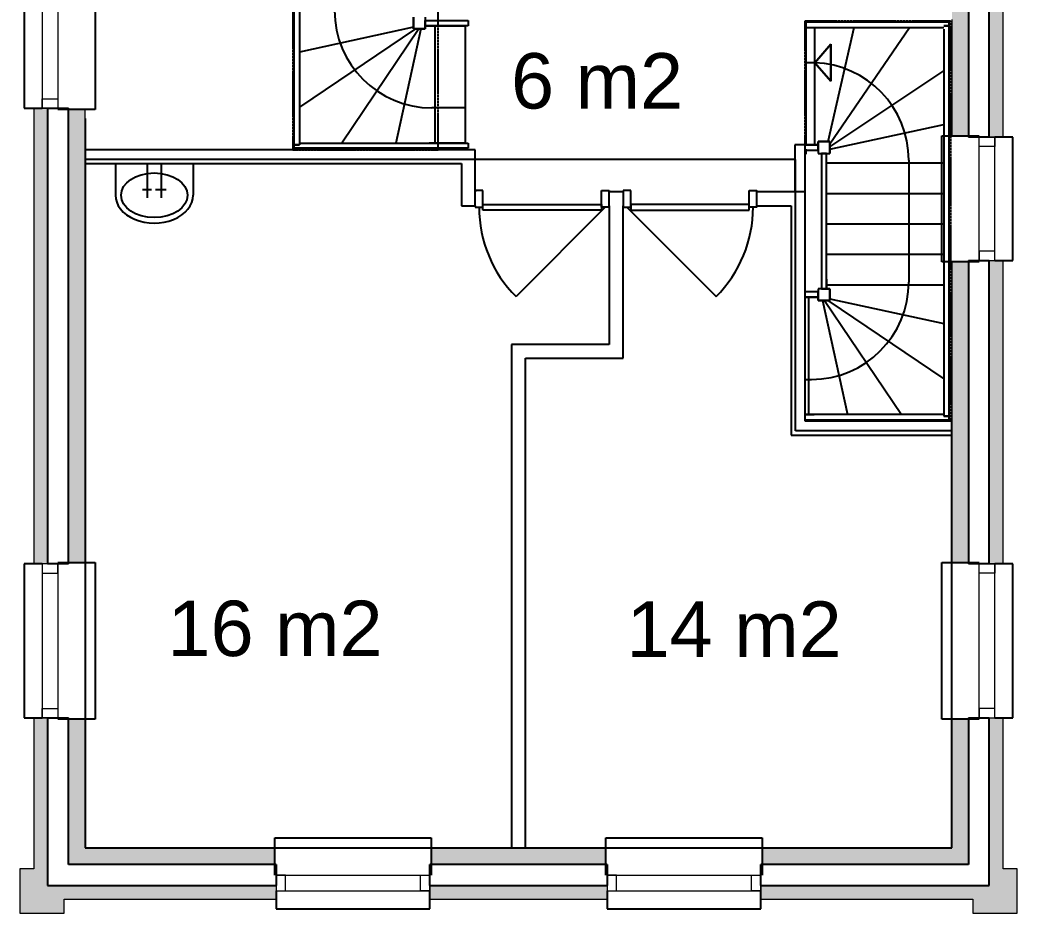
# Model space of a CAD drawing. Header units: millimetres. Extents: x 0 to 59350, y 0 to 29700.
# Drawn here: x 30046 to 31846, y 17988 to 19600 of the extents above; entities that cross this region are included whole.
import ezdxf

# ---------------------------------------------------------------- set-up
doc = ezdxf.new("R2010")
doc.units = ezdxf.units.MM
doc.linetypes.add('PUNKT2_S9', pattern=[1, 0, -1])
doc.linetypes.add('VERDECKT2_S2', pattern=[2.7, 2, -0.7])
doc.layers.add('LAYER1', color=1, linetype='Continuous', lineweight=18)
doc.layers.add('Standard', color=7, linetype='Continuous', lineweight=25)
for name, color, linetype in [('LAYER3', 1, 'Continuous'), ('LAYER4', 1, 'Continuous'), ('LAYER9', 1, 'Continuous')]:
    doc.layers.add(name, color=color, linetype=linetype)
doc.styles.add('ARIAL', font='arial.ttf')

msp = doc.modelspace()

# ---------------------------------------------------------------- hatches: boundary and pattern name
at = {"layer": 'Standard', "linetype": 'PUNKT2_S9', "lineweight": 18}
h = msp.add_hatch(color=59, dxfattribs=at)
h.paths.add_polyline_path([(30071.1, 20908.3), (30071.1, 19718.3), (30096.1, 19718.3), (30096.1, 20908.3)])
h.paths.add_polyline_path([(30071.1, 21513.3), (30071.1, 21185.8), (30096.1, 21185.8), (30096.1, 21513.3)])
h.paths.add_polyline_path([(30096.1, 18013.3), (30096.1, 18340.8), (30071.1, 18340.8), (30071.1, 18013.3)])
h.paths.add_polyline_path([(30071.1, 19440.8), (30071.1, 18618.3), (30096.1, 18618.3), (30096.1, 19440.8)])
h = msp.add_hatch(color=59, dxfattribs=at)
h.paths.add_polyline_path([(31821.1, 20378.3), (31821.1, 21513.3), (31796.1, 21488.3), (31796.1, 20378.3)])
h.paths.add_polyline_path([(31821.1, 19388.3), (31821.1, 20100.8), (31796.1, 20100.8), (31796.1, 19388.3)])
h.paths.add_polyline_path([(31821.1, 18340.8), (31796.1, 18340.8), (31796.1, 18038.3), (31821.1, 18013.3)])
h.paths.add_polyline_path([(31796.1, 19165.8), (31796.1, 18618.3), (31821.1, 18618.3), (31821.1, 19165.8)])
h = msp.add_hatch(color=9, dxfattribs=at)
h.paths.add_polyline_path([(30133.6, 20905.8), (30133.6, 19720.8), (30163.6, 19720.8), (30163.6, 20905.8)])
h.paths.add_polyline_path([(30133.6, 19438.3), (30133.6, 18620.8), (30163.6, 18620.8), (30163.6, 19438.3)])
h.paths.add_polyline_path([(30163.6, 18075.8), (30163.6, 18338.3), (30133.6, 18338.3), (30133.6, 18075.8)])
h.paths.add_polyline_path([(30133.6, 21188.3), (30163.6, 21188.3), (30163.6, 21450.8), (30133.6, 21450.8)])
h = msp.add_hatch(color=9, dxfattribs=at)
h.paths.add_polyline_path([(31758.6, 20380.8), (31758.6, 21450.8), (31728.6, 21420.8), (31728.6, 20380.8)])
h.paths.add_polyline_path([(31758.6, 18620.8), (31758.6, 19163.3), (31728.6, 19163.3), (31728.6, 18620.8)])
h.paths.add_polyline_path([(31728.6, 18105.8), (31758.6, 18075.8), (31758.6, 18338.3), (31728.6, 18338.3)])
h.paths.add_polyline_path([(31758.6, 20098.3), (31728.6, 20098.3), (31728.6, 19390.8), (31758.6, 19390.8)])
h = msp.add_hatch(color=9, dxfattribs=at)
h.paths.add_polyline_path([(31386.1, 18075.8), (31758.6, 18075.8), (31728.6, 18105.8), (31386.1, 18105.8)])
h.paths.add_polyline_path([(30788.6, 18075.8), (31103.6, 18075.8), (31103.6, 18105.8), (30788.6, 18105.8)])
h.paths.add_polyline_path([(30506.1, 18075.8), (30506.1, 18105.8), (30163.6, 18105.8), (30163.6, 18075.8)])
for points in [[(30046.1, 18068.3), (30046.1, 17988.3), (30071.1, 17988.3), (30071.1, 18068.3)], [(31846.1, 17988.3), (31846.1, 18068.3), (31821.1, 18068.3), (31821.1, 17988.3)], [(30071.1, 17988.3), (30126.1, 17988.3), (30126.1, 18013.3), (30071.1, 18013.3)], [(31766.1, 17988.3), (31821.1, 17988.3), (31821.1, 18013.3), (31766.1, 18013.3)]]:
    msp.add_hatch(color=59, dxfattribs=at).paths.add_polyline_path(points)
h = msp.add_hatch(color=59, dxfattribs=at)
h.paths.add_polyline_path([(31383.6, 18013.3), (31821.1, 18013.3), (31796.1, 18038.3), (31383.6, 18038.3)])
h.paths.add_polyline_path([(30096.1, 18013.3), (30508.6, 18013.3), (30508.6, 18038.3), (30096.1, 18038.3)])
h.paths.add_polyline_path([(30786.1, 18038.3), (30786.1, 18013.3), (31106.1, 18013.3), (31106.1, 18038.3)])

# ---------------------------------------------------------------- linework, layer by layer
at = {"layer": 'LAYER1', "color": 1, "linetype": 'Continuous', "lineweight": -3}
for p, q in [((30756.5, 19604.9), (30756.5, 19586.8)), ((30756.5, 19586.8), (30550.6, 19541.9)), ((30756.5, 19597.1), (30756.5, 19583.7)), ((30756.5, 19593.1), (30756.5, 19583.7)), ((30756.5, 19587.5), (30756.5, 19583.7)), ((30777.8, 19583.7), (30777.8, 19589.5)), ((30777.8, 19589.5), (30794.9, 19589.5)), ((30784.9, 19589.5), (30849.9, 19589.5)), ((30794.9, 19589.5), (30794.9, 19377.8)), ((30849.9, 19589.5), (30849.9, 19377.8)), ((31464.9, 19586.3), (31464.9, 19374.5)), ((31481.1, 19374.5), (31481.1, 19586.3)), ((31505.1, 19380.4), (31551.9, 19586.3)), ((31508.3, 19376.5), (31652, 19586.3)), ((30760.4, 19583.7), (30550.6, 19442.3)), ((30766, 19583.7), (30627.2, 19377.8)), ((30769.9, 19583.7), (30724.9, 19377.8)), ((30756.5, 19583.7), (30760.4, 19583.7)), ((30756.5, 19583.7), (30769.9, 19583.7)), ((30756.5, 19583.7), (30766, 19583.7)), ((30759.7, 19583.7), (30777.8, 19583.7)), ((31481.1, 19522.7), (31509.9, 19556.2)), ((31509.9, 19556.2), (31481.1, 19522.7)), ((31509.9, 19556.2), (31509.9, 19489.3)), ((31509.9, 19489.3), (31509.9, 19556.2)), ((31509.9, 19489.3), (31481.1, 19522.7)), ((31481.1, 19522.7), (31509.9, 19489.3)), ((31508.3, 19371), (31714.1, 19508.1)), ((31508.3, 19367), (31714.1, 19411.4)), ((30849.9, 19377.8), (30784.9, 19377.8)), ((31464.9, 19374.5), (31481.1, 19374.5)), ((31471.1, 19374.5), (31487, 19374.5)), ((31487, 19374.5), (31487, 19380.4)), ((31487, 19380.4), (31505.1, 19380.4)), ((31494.9, 19380.4), (31508.3, 19380.4)), ((31498.8, 19380.4), (31508.3, 19380.4)), ((31504.4, 19380.4), (31508.3, 19380.4)), ((31508.3, 19380.4), (31508.3, 19367)), ((31508.3, 19380.4), (31508.3, 19371)), ((31508.3, 19380.4), (31508.3, 19376.5)), ((31508.3, 19377.2), (31508.3, 19359.2)), ((31502.4, 19342), (31714.1, 19342)), ((31650.7, 19347), (31650.7, 19127)), ((31502.4, 19287), (31714.1, 19287)), ((31502.4, 19232), (31714.1, 19232)), ((31502.4, 19177), (31714.1, 19177)), ((31502.4, 19132), (31502.4, 19114.9)), ((31502.4, 19122), (31714.1, 19122)), ((31479.9, 19099.5), (31463.6, 19099.5)), ((31487, 19099.5), (31469.9, 19099.5)), ((31469.9, 19099.5), (31469.9, 18887.8)), ((31487, 19093.7), (31487, 19099.5)), ((31502.4, 19114.9), (31508.3, 19114.9)), ((31508.3, 19114.9), (31508.3, 19096.8)), ((31508.3, 19107.1), (31508.3, 19093.7)), ((31508.3, 19103.1), (31508.3, 19093.7)), ((31505.1, 19093.7), (31487, 19093.7)), ((31508.3, 19093.7), (31494.9, 19093.7)), ((31494.9, 19093.7), (31539.9, 18887.8)), ((31498.8, 19093.7), (31637.6, 18887.8)), ((31508.3, 19093.7), (31498.8, 19093.7)), ((31508.3, 19093.7), (31504.4, 19093.7)), ((31504.4, 19093.7), (31714.1, 18952.3)), ((31508.3, 19097.5), (31508.3, 19093.7)), ((31508.3, 19096.8), (31714.1, 19051.9)), ((31463.6, 18887.8), (31479.9, 18887.8))]:
    msp.add_line(p, q, dxfattribs=at)
at = {"layer": 'LAYER3', "color": 3, "linetype": 'Continuous', "lineweight": -3}
for p, q in [((30541.1, 19374.8), (30541.1, 20079.3)), ((30550.6, 20073.3), (30550.6, 19374.8)), ((30777.8, 19589.5), (30777.8, 19599)), ((30777.8, 19599), (30855.5, 19599)), ((30855.5, 19589.5), (30777.8, 19589.5)), ((30855.5, 19599), (30855.5, 19589.5)), ((31723.6, 19595.8), (31464.9, 19595.8)), ((31464.9, 19595.8), (31464.9, 19586.3)), ((31464.9, 19586.3), (31714.1, 19586.3)), ((31714.1, 19589.3), (31723.6, 19589.3)), ((31723.6, 19589.3), (31714.1, 19589.3)), ((31723.6, 19589.3), (31723.6, 19595.8)), ((31723.6, 18884.8), (31723.6, 19589.3)), ((31714.1, 19583.3), (31714.1, 18884.8)), ((30550.6, 19374.8), (30541.1, 19374.8)), ((30541.1, 19368.3), (30541.1, 19374.8)), ((30541.1, 19374.8), (30550.6, 19374.8)), ((30855.5, 19368.3), (30541.1, 19368.3)), ((30550.6, 19377.8), (30855.5, 19377.8)), ((30855.5, 19377.8), (30855.5, 19368.3)), ((31487, 19374.5), (31464.9, 19374.5)), ((31487, 19365), (31487, 19374.5)), ((31464.9, 19367), (31464.9, 19357.5)), ((31464.9, 19365), (31487, 19365)), ((31502.4, 19359.2), (31492.9, 19359.2)), ((31492.9, 19359.2), (31492.9, 19114.9)), ((31502.4, 19114.9), (31502.4, 19359.2)), ((31487, 19109), (31463.6, 19109)), ((31463.6, 19099.5), (31487, 19099.5)), ((31487, 19099.5), (31487, 19109)), ((31492.9, 19114.9), (31502.4, 19114.9)), ((31714.1, 18887.8), (31463.6, 18887.8)), ((31714.1, 18884.8), (31723.6, 18884.8)), ((31723.6, 18884.8), (31714.1, 18884.8)), ((31723.6, 18878.3), (31723.6, 18884.8)), ((31463.6, 18878.3), (31723.6, 18878.3))]:
    msp.add_line(p, q, dxfattribs=at)
at = {"layer": 'LAYER4', "color": 4, "linetype": 'Continuous', "lineweight": -3}
for p, q in [((30756.5, 19583.7), (30756.5, 19604.9)), ((30777.8, 19604.9), (30777.8, 19583.7)), ((30777.8, 19583.7), (30756.5, 19583.7)), ((31508.3, 19380.4), (31487, 19380.4)), ((31487, 19380.4), (31487, 19359.2)), ((31508.3, 19359.2), (31508.3, 19380.4)), ((31487, 19359.2), (31508.3, 19359.2)), ((31487, 19114.9), (31487, 19093.7)), ((31508.3, 19114.9), (31487, 19114.9)), ((31508.3, 19093.7), (31508.3, 19114.9)), ((31487, 19093.7), (31508.3, 19093.7))]:
    msp.add_line(p, q, dxfattribs=at)
at = {"layer": 'LAYER9', "color": 8, "linetype": 'Continuous', "lineweight": -3}
for p, q in [((31481.1, 19522.7), (31464.9, 19522.7)), ((30849.9, 19441.3), (30789.9, 19441.3)), ((31463.6, 18951.3), (31474.9, 18951.3))]:
    msp.add_line(p, q, dxfattribs=at)
for centre, start, end in [((30789.9, 19617), 180, 270), ((31474.9, 19347), 0, 87.9625), ((31474.9, 19127), 270, 0)]:
    msp.add_arc(centre, 175.8, start, end, dxfattribs=at)
at = {"layer": 'Standard', "color": 1, "linetype": 'VERDECKT2_S2', "lineweight": -3}
for p, q in [((30538.6, 20088.3), (30538.6, 19365.8)), ((30801.1, 19365.8), (30801.1, 20088.3)), ((31463.6, 18875.8), (31463.6, 19598.3)), ((31463.6, 19598.3), (31726.1, 19598.3)), ((31726.1, 19598.3), (31726.1, 18875.8)), ((30538.6, 19365.8), (30801.1, 19365.8)), ((31726.1, 18875.8), (31463.6, 18875.8))]:
    msp.add_line(p, q, dxfattribs=at)
at = {"layer": 'Standard', "color": 51, "linetype": 'Continuous', "lineweight": -3}
for p, q in [((31758.6, 20098.3), (31758.6, 19390.8)), ((30182.1, 19720.8), (30182.1, 19438.3)), ((30104.9, 19440.8), (30114.6, 19440.8)), ((30114.6, 19440.8), (30133.6, 19440.8)), ((30133.6, 19438.3), (30133.6, 19440.8)), ((30163.6, 19438.3), (30114.6, 19438.3)), ((30133.6, 18620.8), (30133.6, 19438.3)), ((30182.1, 19438.3), (30163.6, 19438.3)), ((31710.1, 19163.3), (31710.1, 19390.8)), ((31710.1, 19390.8), (31728.6, 19390.8)), ((31728.6, 19390.8), (31777.6, 19390.8)), ((31758.6, 19390.8), (31758.6, 19388.3)), ((31777.6, 19388.3), (31758.6, 19388.3)), ((31787.4, 19388.3), (31777.6, 19388.3)), ((31728.6, 19163.3), (31710.1, 19163.3)), ((31777.6, 19163.3), (31728.6, 19163.3)), ((31758.6, 19165.8), (31777.6, 19165.8)), ((31758.6, 19165.8), (31758.6, 19163.3)), ((31758.6, 19163.3), (31758.6, 18620.8)), ((31777.6, 19165.8), (31787.4, 19165.8)), ((30114.6, 18618.3), (30104.9, 18618.3)), ((30114.6, 18620.8), (30163.6, 18620.8)), ((30133.6, 18618.3), (30114.6, 18618.3)), ((30133.6, 18618.3), (30133.6, 18620.8)), ((30163.6, 18620.8), (30182.1, 18620.8)), ((30182.1, 18620.8), (30182.1, 18338.3)), ((31710.1, 18338.3), (31710.1, 18620.8)), ((31710.1, 18620.8), (31728.6, 18620.8)), ((31728.6, 18620.8), (31777.6, 18620.8)), ((31758.6, 18620.8), (31758.6, 18618.3)), ((31777.6, 18618.3), (31758.6, 18618.3)), ((31787.4, 18618.3), (31777.6, 18618.3)), ((30104.9, 18340.8), (30114.6, 18340.8)), ((30114.6, 18340.8), (30133.6, 18340.8)), ((30163.6, 18338.3), (30114.6, 18338.3)), ((30133.6, 18338.3), (30133.6, 18340.8)), ((30133.6, 18075.8), (30133.6, 18338.3)), ((30182.1, 18338.3), (30163.6, 18338.3)), ((31728.6, 18338.3), (31710.1, 18338.3)), ((31777.6, 18338.3), (31728.6, 18338.3)), ((31758.6, 18340.8), (31777.6, 18340.8)), ((31758.6, 18340.8), (31758.6, 18338.3)), ((31758.6, 18338.3), (31758.6, 18075.8)), ((31777.6, 18340.8), (31787.4, 18340.8)), ((30506.1, 18105.8), (30506.1, 18124.3)), ((30506.1, 18124.3), (30788.6, 18124.3)), ((30788.6, 18124.3), (30788.6, 18105.8)), ((31103.6, 18105.8), (31103.6, 18124.3)), ((31103.6, 18124.3), (31386.1, 18124.3)), ((31386.1, 18124.3), (31386.1, 18105.8)), ((30506.1, 18056.8), (30506.1, 18105.8)), ((30788.6, 18105.8), (30788.6, 18056.8)), ((31103.6, 18056.8), (31103.6, 18105.8)), ((31386.1, 18105.8), (31386.1, 18056.8)), ((30506.1, 18075.8), (30133.6, 18075.8)), ((30508.6, 18075.8), (30506.1, 18075.8)), ((30508.6, 18075.8), (30508.6, 18056.8)), ((30786.1, 18056.8), (30786.1, 18075.8)), ((30788.6, 18075.8), (30786.1, 18075.8)), ((31103.6, 18075.8), (30788.6, 18075.8)), ((31106.1, 18075.8), (31103.6, 18075.8)), ((31106.1, 18075.8), (31106.1, 18056.8)), ((31383.6, 18056.8), (31383.6, 18075.8)), ((31386.1, 18075.8), (31383.6, 18075.8)), ((31758.6, 18075.8), (31386.1, 18075.8)), ((30508.6, 18056.8), (30508.6, 18047)), ((30786.1, 18047), (30786.1, 18056.8)), ((31106.1, 18056.8), (31106.1, 18047)), ((31383.6, 18047), (31383.6, 18056.8))]:
    msp.add_line(p, q, dxfattribs=at)
at = {"layer": 'Standard', "color": 253, "linetype": 'Continuous', "lineweight": 18}
for p, q in [((31758.6, 19390.8), (31758.6, 20098.3)), ((31728.6, 19600.8), (31728.6, 19390.8)), ((30133.6, 19438.3), (30133.6, 18620.8)), ((30133.6, 19438.3), (30163.6, 19438.3)), ((30163.6, 19365.8), (30163.6, 19438.3)), ((31758.6, 19390.8), (31728.6, 19390.8)), ((30163.6, 19340.8), (30163.6, 19365.8)), ((30163.6, 18620.8), (30163.6, 19340.8)), ((31728.6, 19163.3), (31728.6, 18875.8)), ((31728.6, 19163.3), (31758.6, 19163.3)), ((31758.6, 18620.8), (31758.6, 19163.3)), ((31728.6, 18875.8), (31728.6, 18850.8)), ((31728.6, 18850.8), (31728.6, 18620.8)), ((30163.6, 18620.8), (30133.6, 18620.8)), ((31758.6, 18620.8), (31728.6, 18620.8)), ((30133.6, 18338.3), (30133.6, 18075.8)), ((30133.6, 18338.3), (30163.6, 18338.3)), ((30163.6, 18105.8), (30163.6, 18338.3)), ((31728.6, 18338.3), (31728.6, 18105.8)), ((31728.6, 18338.3), (31758.6, 18338.3)), ((31758.6, 18075.8), (31758.6, 18338.3)), ((30506.1, 18105.8), (30163.6, 18105.8)), ((30506.1, 18105.8), (30506.1, 18075.8)), ((30933.6, 18105.8), (30788.6, 18105.8)), ((30788.6, 18075.8), (30788.6, 18105.8)), ((30958.6, 18105.8), (30933.6, 18105.8)), ((31103.6, 18105.8), (30958.6, 18105.8)), ((31103.6, 18105.8), (31103.6, 18075.8)), ((31728.6, 18105.8), (31386.1, 18105.8)), ((31386.1, 18075.8), (31386.1, 18105.8)), ((30133.6, 18075.8), (30163.6, 18075.8)), ((30163.6, 18075.8), (30506.1, 18075.8)), ((30788.6, 18075.8), (31103.6, 18075.8)), ((31386.1, 18075.8), (31758.6, 18075.8))]:
    msp.add_line(p, q, dxfattribs=at)
at = {"layer": 'Standard', "color": 36, "linetype": 'Continuous', "lineweight": 18}
for p, q in [((31796.1, 20100.8), (31796.1, 19388.3)), ((31821.1, 19388.3), (31821.1, 20100.8)), ((30071.1, 19440.8), (30086.1, 19440.8)), ((30071.1, 19440.8), (30071.1, 18618.3)), ((30086.1, 19440.8), (30096.1, 19440.8)), ((30096.1, 18618.3), (30096.1, 19440.8)), ((31806.1, 19388.3), (31796.1, 19388.3)), ((31821.1, 19388.3), (31806.1, 19388.3)), ((31796.1, 19165.8), (31806.1, 19165.8)), ((31796.1, 19165.8), (31796.1, 18618.3)), ((31806.1, 19165.8), (31821.1, 19165.8)), ((31821.1, 18618.3), (31821.1, 19165.8)), ((30086.1, 18618.3), (30071.1, 18618.3)), ((30096.1, 18618.3), (30086.1, 18618.3)), ((31806.1, 18618.3), (31796.1, 18618.3)), ((31821.1, 18618.3), (31806.1, 18618.3)), ((30071.1, 18340.8), (30086.1, 18340.8)), ((30071.1, 18340.8), (30071.1, 18068.3)), ((30086.1, 18340.8), (30096.1, 18340.8)), ((30096.1, 18038.3), (30096.1, 18340.8)), ((31796.1, 18340.8), (31806.1, 18340.8)), ((31796.1, 18340.8), (31796.1, 18038.3)), ((31806.1, 18340.8), (31821.1, 18340.8)), ((31821.1, 18068.3), (31821.1, 18340.8)), ((30046.1, 18068.3), (30046.1, 17988.3)), ((30071.1, 18068.3), (30046.1, 18068.3)), ((31846.1, 18068.3), (31821.1, 18068.3)), ((31846.1, 17988.3), (31846.1, 18068.3)), ((30104.9, 18038.3), (30096.1, 18038.3)), ((30508.6, 18038.3), (30104.9, 18038.3)), ((30508.6, 18038.3), (30508.6, 18028.3)), ((30786.1, 18028.3), (30786.1, 18038.3)), ((31106.1, 18038.3), (30786.1, 18038.3)), ((31106.1, 18038.3), (31106.1, 18028.3)), ((31383.6, 18028.3), (31383.6, 18038.3)), ((31796.1, 18038.3), (31383.6, 18038.3)), ((30508.6, 18028.3), (30508.6, 18013.3)), ((30786.1, 18013.3), (30786.1, 18028.3)), ((31106.1, 18028.3), (31106.1, 18013.3)), ((31383.6, 18013.3), (31383.6, 18028.3)), ((30126.1, 18013.3), (30508.6, 18013.3)), ((30126.1, 17988.3), (30126.1, 18013.3)), ((30786.1, 18013.3), (31106.1, 18013.3)), ((31383.6, 18013.3), (31766.1, 18013.3)), ((31766.1, 18013.3), (31766.1, 17988.3)), ((30046.1, 17988.3), (30071.1, 17988.3)), ((30071.1, 17988.3), (30126.1, 17988.3)), ((31766.1, 17988.3), (31821.1, 17988.3)), ((31821.1, 17988.3), (31846.1, 17988.3))]:
    msp.add_line(p, q, dxfattribs=at)
at = {"layer": 'Standard', "color": 7, "linetype": 'Continuous', "lineweight": -3}
for p, q in [((31796.1, 19388.3), (31796.1, 20100.8)), ((30096.1, 19440.8), (30096.1, 18618.3)), ((30096.1, 19440.8), (30104.9, 19440.8)), ((30163.6, 19422), (30163.6, 19365.8)), ((31796.1, 19388.3), (31787.4, 19388.3)), ((30163.6, 19348.3), (30163.6, 18105.8)), ((31203.6, 19348.3), (30163.6, 19348.3)), ((31446.1, 19348.3), (31203.6, 19348.3)), ((31446.1, 18858.3), (31446.1, 19348.3)), ((31787.4, 19165.8), (31796.1, 19165.8)), ((31796.1, 18618.3), (31796.1, 19165.8)), ((31728.6, 18858.3), (31446.1, 18858.3)), ((31728.6, 18105.8), (31728.6, 18858.3)), ((30104.9, 18618.3), (30096.1, 18618.3)), ((31796.1, 18618.3), (31787.4, 18618.3)), ((30096.1, 18340.8), (30096.1, 18038.3)), ((30096.1, 18340.8), (30104.9, 18340.8)), ((31787.4, 18340.8), (31796.1, 18340.8)), ((31796.1, 18038.3), (31796.1, 18340.8)), ((30163.6, 18105.8), (31728.6, 18105.8)), ((30096.1, 18038.3), (30104.9, 18038.3)), ((30104.9, 18038.3), (30508.6, 18038.3)), ((30508.6, 18047), (30508.6, 18038.3)), ((30786.1, 18038.3), (30786.1, 18047)), ((30786.1, 18038.3), (31106.1, 18038.3)), ((31106.1, 18047), (31106.1, 18038.3)), ((31383.6, 18038.3), (31383.6, 18047)), ((31383.6, 18038.3), (31796.1, 18038.3))]:
    msp.add_line(p, q, dxfattribs=at)
at = {"layer": 'Standard', "color": 117, "linetype": 'Continuous', "lineweight": -3}
for p, q in [((30053.6, 19718.3), (30053.6, 19440.8)), ((30053.6, 19440.8), (30086.1, 19440.8)), ((31838.6, 19388.3), (31806.1, 19388.3)), ((31838.6, 19165.8), (31838.6, 19388.3)), ((31806.1, 19165.8), (31838.6, 19165.8)), ((30053.6, 18618.3), (30053.6, 18340.8)), ((30086.1, 18618.3), (30053.6, 18618.3)), ((31838.6, 18618.3), (31806.1, 18618.3)), ((31838.6, 18340.8), (31838.6, 18618.3)), ((30053.6, 18340.8), (30086.1, 18340.8)), ((31806.1, 18340.8), (31838.6, 18340.8)), ((30508.6, 18028.3), (30508.6, 17995.8)), ((30786.1, 17995.8), (30786.1, 18028.3)), ((31106.1, 18028.3), (31106.1, 17995.8)), ((31383.6, 17995.8), (31383.6, 18028.3)), ((30508.6, 17995.8), (30786.1, 17995.8)), ((31106.1, 17995.8), (31383.6, 17995.8))]:
    msp.add_line(p, q, dxfattribs=at)
at = {"layer": 'Standard', "color": 2, "linetype": 'Continuous', "lineweight": 18}
for p, q in [((30086.1, 19718.3), (30086.1, 19440.8)), ((30114.6, 19718.3), (30114.6, 19440.8)), ((30086.1, 19440.8), (30086.1, 19457.5)), ((30086.1, 19457.5), (30114.6, 19457.5)), ((30114.6, 19440.8), (30086.1, 19440.8)), ((30114.6, 19457.5), (30114.6, 19440.8)), ((31777.6, 19371.5), (31777.6, 19388.3)), ((31777.6, 19388.3), (31806.1, 19388.3)), ((31777.6, 19165.8), (31777.6, 19388.3)), ((31806.1, 19388.3), (31806.1, 19371.5)), ((31806.1, 19165.8), (31806.1, 19388.3)), ((31806.1, 19371.5), (31777.6, 19371.5)), ((31806.1, 19182.5), (31777.6, 19182.5)), ((31777.6, 19182.5), (31777.6, 19165.8)), ((31806.1, 19165.8), (31806.1, 19182.5)), ((31777.6, 19165.8), (31806.1, 19165.8)), ((30086.1, 18618.3), (30086.1, 18601.5)), ((30114.6, 18618.3), (30086.1, 18618.3)), ((30086.1, 18618.3), (30086.1, 18340.8)), ((30114.6, 18601.5), (30114.6, 18618.3)), ((30114.6, 18618.3), (30114.6, 18340.8)), ((31777.6, 18601.5), (31777.6, 18618.3)), ((31777.6, 18618.3), (31806.1, 18618.3)), ((31777.6, 18340.8), (31777.6, 18618.3)), ((31806.1, 18618.3), (31806.1, 18601.5)), ((31806.1, 18340.8), (31806.1, 18618.3)), ((30086.1, 18601.5), (30114.6, 18601.5)), ((31806.1, 18601.5), (31777.6, 18601.5)), ((30086.1, 18340.8), (30086.1, 18357.5)), ((30086.1, 18357.5), (30114.6, 18357.5)), ((30114.6, 18357.5), (30114.6, 18340.8)), ((31806.1, 18357.5), (31777.6, 18357.5)), ((31777.6, 18357.5), (31777.6, 18340.8)), ((31806.1, 18340.8), (31806.1, 18357.5)), ((30114.6, 18340.8), (30086.1, 18340.8)), ((31777.6, 18340.8), (31806.1, 18340.8)), ((30525.4, 18056.8), (30508.6, 18056.8)), ((30508.6, 18056.8), (30508.6, 18028.3)), ((30508.6, 18056.8), (30786.1, 18056.8)), ((30525.4, 18028.3), (30525.4, 18056.8)), ((30769.4, 18028.3), (30769.4, 18056.8)), ((30769.4, 18056.8), (30786.1, 18056.8)), ((30786.1, 18056.8), (30786.1, 18028.3)), ((31122.9, 18056.8), (31106.1, 18056.8)), ((31106.1, 18056.8), (31106.1, 18028.3)), ((31106.1, 18056.8), (31383.6, 18056.8)), ((31122.9, 18028.3), (31122.9, 18056.8)), ((31366.9, 18028.3), (31366.9, 18056.8)), ((31366.9, 18056.8), (31383.6, 18056.8)), ((31383.6, 18056.8), (31383.6, 18028.3)), ((30508.6, 18028.3), (30525.4, 18028.3)), ((30508.6, 18028.3), (30786.1, 18028.3)), ((30786.1, 18028.3), (30769.4, 18028.3)), ((31106.1, 18028.3), (31122.9, 18028.3)), ((31106.1, 18028.3), (31383.6, 18028.3)), ((31383.6, 18028.3), (31366.9, 18028.3))]:
    msp.add_line(p, q, dxfattribs=at)
at = {"layer": 'Standard', "color": 255, "linetype": 'Continuous', "lineweight": -3}
for p, q in [((31464.9, 19374.5), (31444.9, 19374.5)), ((31444.9, 19374.5), (31444.9, 19289.5)), ((30843, 19365.8), (30163.6, 19365.8)), ((30163.6, 19365.8), (30163.6, 19340.8)), ((30868, 19365.8), (30843, 19365.8)), ((30868, 19289.5), (30868, 19365.8)), ((31463.6, 19289.5), (31463.6, 19365)), ((31463.6, 19365), (31464.9, 19365)), ((30163.6, 19340.8), (30843, 19340.8)), ((30843, 19340.8), (30843, 19264.5)), ((30868, 19264.5), (30868, 19289.5)), ((31109.8, 19272), (31109.8, 19289.5)), ((31134.8, 19289.5), (31109.8, 19289.5)), ((31134.8, 19289.5), (31134.8, 19272)), ((31376.5, 19272), (31376.5, 19289.5)), ((31463.6, 19289.5), (31376.5, 19289.5)), ((31463.6, 19264.5), (31463.6, 19289.5)), ((30843, 19264.5), (30868, 19264.5)), ((31109.8, 19264.5), (31109.8, 19272)), ((31109.8, 19264.5), (31109.8, 19014.5)), ((31134.8, 19272), (31134.8, 19264.5)), ((31134.8, 19014.5), (31134.8, 19264.5)), ((31376.5, 19264.5), (31376.5, 19272)), ((31376.5, 19264.5), (31438.6, 19264.5)), ((31438.6, 19264.5), (31438.6, 18875.8)), ((31463.6, 18875.8), (31463.6, 19264.5)), ((31109.8, 19014.5), (30933.6, 19014.5)), ((30933.6, 19014.5), (30933.6, 18989.5)), ((31134.8, 18989.5), (31134.8, 19014.5)), ((30933.6, 18989.5), (30933.6, 18105.8)), ((30958.6, 18989.5), (31134.8, 18989.5)), ((30958.6, 18105.8), (30958.6, 18989.5)), ((31438.6, 18875.8), (31438.6, 18850.8)), ((31728.6, 18875.8), (31463.6, 18875.8)), ((31728.6, 18850.8), (31728.6, 18875.8)), ((31438.6, 18850.8), (31728.6, 18850.8)), ((30933.6, 18105.8), (30958.6, 18105.8))]:
    msp.add_line(p, q, dxfattribs=at)
at = {"layer": 'Standard', "color": 5, "linetype": 'Continuous', "lineweight": -3}
for p, q in [((30218.6, 19340.8), (30218.6, 19283.1)), ((30276.1, 19340.8), (30276.1, 19279.2)), ((30301.1, 19340.8), (30301.1, 19279.2)), ((30358.6, 19340.8), (30358.6, 19283.6)), ((30283.6, 19293.4), (30267.5, 19293.4)), ((30310.3, 19293.4), (30291.1, 19293.4))]:
    msp.add_line(p, q, dxfattribs=at)
at = {"layer": 'Standard', "color": 131, "linetype": 'Continuous', "lineweight": 25}
for p, q in [((30882, 19292.3), (30868, 19292.3)), ((30868, 19292.3), (30868, 19289.5)), ((30882, 19261.8), (30882, 19292.3)), ((31095.8, 19261.8), (31095.8, 19292.3)), ((31095.8, 19292.3), (31109.8, 19292.3)), ((31109.8, 19292.3), (31109.8, 19289.5)), ((31148.8, 19292.3), (31134.8, 19292.3)), ((31134.8, 19292.3), (31134.8, 19289.5)), ((31148.8, 19261.8), (31148.8, 19292.3)), ((31362.5, 19261.8), (31362.5, 19292.3)), ((31362.5, 19292.3), (31376.5, 19292.3)), ((31376.5, 19292.3), (31376.5, 19289.5)), ((30868, 19264.5), (30868, 19261.8)), ((30868, 19261.8), (30882, 19261.8)), ((30882, 19256.8), (30882, 19266.8)), ((30882, 19266.8), (31095.8, 19266.8)), ((31095.8, 19266.8), (31095.8, 19256.8)), ((31109.8, 19261.8), (31095.8, 19261.8)), ((31109.8, 19264.5), (31109.8, 19261.8)), ((31134.8, 19264.5), (31134.8, 19261.8)), ((31134.8, 19261.8), (31148.8, 19261.8)), ((31362.5, 19266.8), (31148.8, 19266.8)), ((31148.8, 19266.8), (31148.8, 19256.8)), ((31362.5, 19256.8), (31362.5, 19266.8)), ((31376.5, 19261.8), (31362.5, 19261.8)), ((31376.5, 19264.5), (31376.5, 19261.8)), ((31095.8, 19256.8), (30882, 19256.8)), ((31148.8, 19256.8), (31362.5, 19256.8))]:
    msp.add_line(p, q, dxfattribs=at)
at = {"layer": 'Standard', "color": 2, "linetype": 'Continuous', "lineweight": -3}
for p, q in [((31102.8, 19261.8), (30941.7, 19100.8)), ((31141.8, 19261.8), (31302.8, 19100.8))]:
    msp.add_line(p, q, dxfattribs=at)
for centre, start, end in [((31102.8, 19261.8), 180, 225), ((31141.8, 19261.8), 315, 0)]:
    msp.add_arc(centre, 227.8, start, end, dxfattribs=at)
at = {"layer": 'Standard', "color": 255, "linetype": 'Continuous', "lineweight": -3}
msp.add_ellipse((30288.6, 19283.6), major_axis=(60, 0), ratio=0.670894, dxfattribs=at)
msp.add_ellipse((30288.6, 19283.6), major_axis=(70, 0), ratio=0.717925, start_param=3.132871, end_param=6.283185, dxfattribs=at)

# ---------------------------------------------------------------- texts
at = {"layer": 'Standard', "color": 7, "linetype": 'Continuous', "lineweight": -3, "char_height": 100, "width": 635.137, "attachment_point": 7, "style": 'ARIAL'}
for s, insert in [('6\\~m2', (30932.7, 19438.6)), ('16\\~m2', (30312.6, 18450.6)), ('14\\~m2', (31141.3, 18450.6))]:
    msp.add_mtext(s, dxfattribs=dict(at, insert=insert))

doc.saveas('drawing.dxf')
